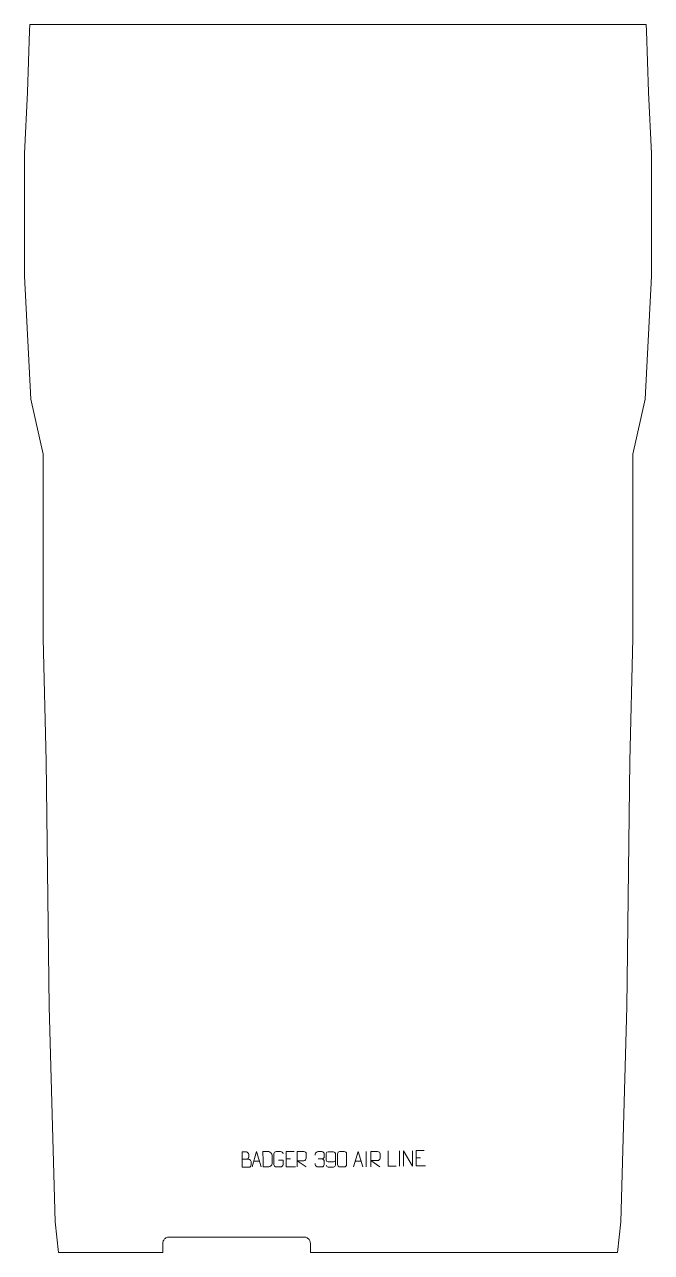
# Model space of a CAD drawing. Header units: millimetres. Extents: x -544 to 476, y -1460 to 540.
import ezdxf

# ---------------------------------------------------------------- set-up
doc = ezdxf.new("R2010")
doc.units = ezdxf.units.MM
doc.header["$MEASUREMENT"] = 0
doc.layers.add('layer 1', color=7, linetype='Continuous')

msp = doc.modelspace()

# ---------------------------------------------------------------- linework, layer by layer
at = {"layer": 'layer 1', "color": 242, "lineweight": 9}
msp.add_open_spline([(-513.8665, -459.9987), (-513.8665, -459.9987), (-513.8665, -160.0001), (-513.8665, -160.0001), (-513.8665, -160.0001), (-513.8665, -160.0001), (-533.866, -70.0001), (-533.866, -70.0001), (-533.866, -70.0001), (-533.866, -70.0001), (-543.8665, 130.0001), (-543.8665, 130.0001), (-543.8665, 130.0001), (-543.8665, 130.0001), (-543.8665, 329.9997), (-543.8665, 329.9997), (-543.8665, 329.9997), (-543.8665, 329.9997), (-538.8673, 430.0003), (-538.8673, 430.0003), (-538.8673, 430.0003), (-538.8673, 430.0003), (-535.8677, 530.0009), (-535.8677, 530.0009), (-535.8677, 530.0009), (-535.8677, 530.0009), (-535.1672, 539.9999), (-535.1672, 539.9999), (-535.1672, 539.9999), (-535.1672, 539.9999), (467.4332, 539.9999), (467.4332, 539.9999), (467.4332, 539.9999), (467.4332, 539.9999), (468.1322, 530.0009), (468.1322, 530.0009), (468.1322, 530.0009), (468.1322, 530.0009), (471.1339, 430.0003), (471.1339, 430.0003), (471.1339, 430.0003), (471.1339, 430.0003), (476.1331, 329.9997), (476.1331, 329.9997), (476.1331, 329.9997), (476.1331, 329.9997), (476.1331, 130.0001), (476.1331, 130.0001), (476.1331, 130.0001), (476.1331, 130.0001), (466.1326, -70.0001), (466.1326, -70.0001), (466.1326, -70.0001), (466.1326, -70.0001), (446.1331, -160.0001), (446.1331, -160.0001), (446.1331, -160.0001), (446.1331, -160.0001), (446.1331, -459.9987), (446.1331, -459.9987), (446.1331, -459.9987), (446.1331, -459.9987), (441.1339, -660.0005), (441.1339, -660.0005), (441.1339, -660.0005), (441.1339, -660.0005), (436.1326, -1059.9997), (436.1326, -1059.9997), (436.1326, -1059.9997), (436.1326, -1059.9997), (426.132, -1409.9994), (426.132, -1409.9994), (426.132, -1409.9994), (426.132, -1409.9994), (421.1323, -1459.9989), (421.1323, -1459.9989), (421.1323, -1459.9989), (421.1323, -1459.9989), (-78.8675, -1459.9989), (-78.8675, -1459.9989), (-78.8675, -1459.9989), (-78.8675, -1459.9989), (-78.8675, -1444.9992), (-78.8675, -1444.9992), (-78.8675, -1444.9992), (-78.8675, -1444.9992), (-78.9529, -1443.6942), (-78.9529, -1443.6942), (-78.9529, -1443.6942), (-78.9529, -1443.6942), (-79.2084, -1442.4102), (-79.2084, -1442.4102), (-79.2084, -1442.4102), (-79.2084, -1442.4102), (-79.6271, -1441.1718), (-79.6271, -1441.1718), (-79.6271, -1441.1718), (-79.6271, -1441.1718), (-80.2068, -1440), (-80.2068, -1440), (-80.2068, -1440), (-80.2068, -1440), (-80.9337, -1438.9108), (-80.9337, -1438.9108), (-80.9337, -1438.9108), (-80.9337, -1438.9108), (-81.7952, -1437.9279), (-81.7952, -1437.9279), (-81.7952, -1437.9279), (-81.7952, -1437.9279), (-82.7803, -1437.0664), (-82.7803, -1437.0664), (-82.7803, -1437.0664), (-82.7803, -1437.0664), (-83.8673, -1436.339), (-83.8673, -1436.339), (-83.8673, -1436.339), (-83.8673, -1436.339), (-85.0396, -1435.7598), (-85.0396, -1435.7598), (-85.0396, -1435.7598), (-85.0396, -1435.7598), (-86.278, -1435.3395), (-86.278, -1435.3395), (-86.278, -1435.3395), (-86.278, -1435.3395), (-87.5621, -1435.0856), (-87.5621, -1435.0856), (-87.5621, -1435.0856), (-87.5621, -1435.0856), (-88.8665, -1434.9986), (-88.8665, -1434.9986), (-88.8665, -1434.9986), (-88.8665, -1434.9986), (-308.8677, -1434.9986), (-308.8677, -1434.9986), (-308.8677, -1434.9986), (-308.8677, -1434.9986), (-310.1721, -1435.0856), (-310.1721, -1435.0856), (-310.1721, -1435.0856), (-310.1721, -1435.0856), (-311.4545, -1435.3395), (-311.4545, -1435.3395), (-311.4545, -1435.3395), (-311.4545, -1435.3395), (-312.6929, -1435.7598), (-312.6929, -1435.7598), (-312.6929, -1435.7598), (-312.6929, -1435.7598), (-313.8669, -1436.339), (-313.8669, -1436.339), (-313.8669, -1436.339), (-313.8669, -1436.339), (-314.9539, -1437.0664), (-314.9539, -1437.0664), (-314.9539, -1437.0664), (-314.9539, -1437.0664), (-315.9368, -1437.9279), (-315.9368, -1437.9279), (-315.9368, -1437.9279), (-315.9368, -1437.9279), (-316.8005, -1438.9108), (-316.8005, -1438.9108), (-316.8005, -1438.9108), (-316.8005, -1438.9108), (-317.5273, -1440), (-317.5273, -1440), (-317.5273, -1440), (-317.5273, -1440), (-318.1049, -1441.1718), (-318.1049, -1441.1718), (-318.1049, -1441.1718), (-318.1049, -1441.1718), (-318.5274, -1442.4102), (-318.5274, -1442.4102), (-318.5274, -1442.4102), (-318.5274, -1442.4102), (-318.7813, -1443.6942), (-318.7813, -1443.6942), (-318.7813, -1443.6942), (-318.7813, -1443.6942), (-318.8661, -1444.9992), (-318.8661, -1444.9992), (-318.8661, -1444.9992), (-318.8661, -1444.9992), (-318.8661, -1459.9989), (-318.8661, -1459.9989), (-318.8661, -1459.9989), (-318.8661, -1459.9989), (-488.8678, -1459.9989), (-488.8678, -1459.9989), (-488.8678, -1459.9989), (-488.8678, -1459.9989), (-493.867, -1409.9994), (-493.867, -1409.9994), (-493.867, -1409.9994), (-493.867, -1409.9994), (-503.866, -1059.9997), (-503.866, -1059.9997), (-503.866, -1059.9997), (-503.866, -1059.9997), (-508.8673, -660.0005), (-508.8673, -660.0005), (-508.8673, -660.0005), (-508.8673, -660.0005), (-513.8665, -459.9987), (-513.8665, -459.9987)], degree=3, knots=[0, 0, 0, 0, 0.018867925, 0.018867925, 0.018867925, 0.018867925, 0.037735849, 0.037735849, 0.037735849, 0.037735849, 0.056603774, 0.056603774, 0.056603774, 0.056603774, 0.075471698, 0.075471698, 0.075471698, 0.075471698, 0.094339623, 0.094339623, 0.094339623, 0.094339623, 0.113207547, 0.113207547, 0.113207547, 0.113207547, 0.132075472, 0.132075472, 0.132075472, 0.132075472, 0.150943396, 0.150943396, 0.150943396, 0.150943396, 0.169811321, 0.169811321, 0.169811321, 0.169811321, 0.188679245, 0.188679245, 0.188679245, 0.188679245, 0.20754717, 0.20754717, 0.20754717, 0.20754717, 0.226415094, 0.226415094, 0.226415094, 0.226415094, 0.245283019, 0.245283019, 0.245283019, 0.245283019, 0.264150943, 0.264150943, 0.264150943, 0.264150943, 0.283018868, 0.283018868, 0.283018868, 0.283018868, 0.301886792, 0.301886792, 0.301886792, 0.301886792, 0.320754717, 0.320754717, 0.320754717, 0.320754717, 0.339622642, 0.339622642, 0.339622642, 0.339622642, 0.358490566, 0.358490566, 0.358490566, 0.358490566, 0.377358491, 0.377358491, 0.377358491, 0.377358491, 0.396226415, 0.396226415, 0.396226415, 0.396226415, 0.41509434, 0.41509434, 0.41509434, 0.41509434, 0.433962264, 0.433962264, 0.433962264, 0.433962264, 0.452830189, 0.452830189, 0.452830189, 0.452830189, 0.471698113, 0.471698113, 0.471698113, 0.471698113, 0.490566038, 0.490566038, 0.490566038, 0.490566038, 0.509433962, 0.509433962, 0.509433962, 0.509433962, 0.528301887, 0.528301887, 0.528301887, 0.528301887, 0.547169811, 0.547169811, 0.547169811, 0.547169811, 0.566037736, 0.566037736, 0.566037736, 0.566037736, 0.58490566, 0.58490566, 0.58490566, 0.58490566, 0.603773585, 0.603773585, 0.603773585, 0.603773585, 0.622641509, 0.622641509, 0.622641509, 0.622641509, 0.641509434, 0.641509434, 0.641509434, 0.641509434, 0.660377358, 0.660377358, 0.660377358, 0.660377358, 0.679245283, 0.679245283, 0.679245283, 0.679245283, 0.698113208, 0.698113208, 0.698113208, 0.698113208, 0.716981132, 0.716981132, 0.716981132, 0.716981132, 0.735849057, 0.735849057, 0.735849057, 0.735849057, 0.754716981, 0.754716981, 0.754716981, 0.754716981, 0.773584906, 0.773584906, 0.773584906, 0.773584906, 0.79245283, 0.79245283, 0.79245283, 0.79245283, 0.811320755, 0.811320755, 0.811320755, 0.811320755, 0.830188679, 0.830188679, 0.830188679, 0.830188679, 0.849056604, 0.849056604, 0.849056604, 0.849056604, 0.867924528, 0.867924528, 0.867924528, 0.867924528, 0.886792453, 0.886792453, 0.886792453, 0.886792453, 0.905660377, 0.905660377, 0.905660377, 0.905660377, 0.924528302, 0.924528302, 0.924528302, 0.924528302, 0.943396226, 0.943396226, 0.943396226, 0.943396226, 0.962264151, 0.962264151, 0.962264151, 0.962264151, 1, 1, 1, 1], dxfattribs=at)
at = {"layer": 'layer 1', "color": 250, "lineweight": 9}
for points, knots in [([(-190.0098, -1308.3055), (-186.3712, -1308.3051), (-182.7841, -1308.3051), (-179.1447, -1308.3055), (-179.1447, -1308.3055), (-177.1693, -1308.3228), (-175.2457, -1310.0589), (-175.2457, -1312.1085), (-175.2457, -1312.1085), (-175.2461, -1313.2371), (-175.2461, -1316.2865), (-175.2457, -1317.4154), (-175.2457, -1317.4154), (-175.2281, -1319.2733), (-176.7702, -1321.2872), (-179.0917, -1321.2703), (-179.0917, -1321.2703), (-182.7315, -1321.2699), (-186.3709, -1321.2699), (-190.0098, -1321.2703), (-190.0098, -1321.2703), (-190.0098, -1312.952), (-190.0098, -1304.6342), (-190.0098, -1296.3167), (-190.0098, -1296.3167), (-187.6361, -1296.3167), (-185.262, -1296.3167), (-182.8878, -1296.3167), (-182.8878, -1296.3167), (-181.207, -1296.2991), (-179.1102, -1298.2096), (-179.0925, -1300.172), (-179.0925, -1300.172), (-179.0929, -1302.2381), (-179.0929, -1302.3841), (-179.0925, -1304.4506), (-179.0925, -1304.4506), (-179.0752, -1306.5167), (-180.9297, -1308.3228), (-182.9397, -1308.3055)], [0, 0, 0, 0, 0.090909091, 0.090909091, 0.090909091, 0.090909091, 0.181818182, 0.181818182, 0.181818182, 0.181818182, 0.272727273, 0.272727273, 0.272727273, 0.272727273, 0.363636364, 0.363636364, 0.363636364, 0.363636364, 0.454545455, 0.454545455, 0.454545455, 0.454545455, 0.545454545, 0.545454545, 0.545454545, 0.545454545, 0.636363636, 0.636363636, 0.636363636, 0.636363636, 0.727272727, 0.727272727, 0.727272727, 0.727272727, 0.818181818, 0.818181818, 0.818181818, 0.818181818, 1, 1, 1, 1]), ([(-173.6252, -1320.7822), (-173.6252, -1320.7822), (-166.2542, -1295.8287), (-166.2542, -1295.8287), (-166.2542, -1295.8287), (-166.2542, -1295.8287), (-158.6843, -1320.7822), (-158.6843, -1320.7822)], [0, 0, 0, 0, 0.333333333, 0.333333333, 0.333333333, 0.333333333, 1, 1, 1, 1]), ([(-155.8615, -1320.7541), (-153.5297, -1320.7537), (-148.5795, -1320.7777), (-146.248, -1320.778), (-146.248, -1320.778), (-144.323, -1320.8834), (-141.0044, -1317.3418), (-141.0156, -1315.3245), (-141.0156, -1315.3245), (-141.016, -1309.5544), (-141.016, -1307.3847), (-141.0156, -1301.6154), (-141.0156, -1301.6154), (-141.0199, -1299.4773), (-144.3944, -1295.8172), (-146.5468, -1295.8307), (-146.5468, -1295.8307), (-148.8725, -1295.8307), (-153.5968, -1295.8307), (-155.9229, -1295.8307), (-155.9229, -1295.8307), (-155.9225, -1301.5776), (-155.8612, -1315.0068), (-155.8615, -1320.7541)], [0, 0, 0, 0, 0.142857143, 0.142857143, 0.142857143, 0.142857143, 0.285714286, 0.285714286, 0.285714286, 0.285714286, 0.428571429, 0.428571429, 0.428571429, 0.428571429, 0.571428571, 0.571428571, 0.571428571, 0.571428571, 0.714285714, 0.714285714, 0.714285714, 0.714285714, 1, 1, 1, 1]), ([(-130.4642, -1309.6404), (-130.4642, -1309.6404), (-123.2961, -1309.6404), (-123.2961, -1309.6404), (-123.2961, -1309.6404), (-123.2961, -1309.6404), (-123.2961, -1316.8085), (-123.2961, -1316.8085), (-123.2961, -1316.8085), (-123.4358, -1319.1319), (-125.113, -1320.6115), (-127.2608, -1320.6223), (-127.2608, -1320.6223), (-129.5926, -1320.6219), (-131.9246, -1320.6219), (-134.2561, -1320.6223), (-134.2561, -1320.6223), (-136.181, -1320.7277), (-138.1532, -1318.8432), (-138.142, -1316.8259), (-138.142, -1316.8259), (-138.1416, -1311.0558), (-138.1416, -1305.2861), (-138.142, -1299.5168), (-138.142, -1299.5168), (-138.1378, -1297.3787), (-136.391, -1295.6595), (-134.2387, -1295.6729), (-134.2387, -1295.6729), (-131.913, -1295.6729), (-129.5869, -1295.6729), (-127.2608, -1295.6729), (-127.2608, -1295.6729), (-125.3141, -1295.6375), (-123.3227, -1297.129), (-123.2961, -1299.5667)], [0, 0, 0, 0, 0.1, 0.1, 0.1, 0.1, 0.2, 0.2, 0.2, 0.2, 0.3, 0.3, 0.3, 0.3, 0.4, 0.4, 0.4, 0.4, 0.5, 0.5, 0.5, 0.5, 0.6, 0.6, 0.6, 0.6, 0.7, 0.7, 0.7, 0.7, 0.8, 0.8, 0.8, 0.8, 1, 1, 1, 1]), ([(-105.1923, -1295.4258), (-105.1923, -1295.4258), (-118.0662, -1295.4258), (-118.0662, -1295.4258), (-118.0662, -1295.4258), (-118.0662, -1295.4258), (-118.0662, -1320.3794), (-118.0662, -1320.3794), (-118.0662, -1320.3794), (-118.0662, -1320.3794), (-103.2004, -1320.3794), (-103.2004, -1320.3794)], [0, 0, 0, 0, 0.25, 0.25, 0.25, 0.25, 0.5, 0.5, 0.5, 0.5, 1, 1, 1, 1]), ([(-100.3204, -1320.6249), (-100.3204, -1320.6249), (-100.3204, -1295.6714), (-100.3204, -1295.6714), (-100.3204, -1295.6714), (-96.7256, -1295.6714), (-93.1301, -1295.6714), (-89.5349, -1295.6714), (-89.5349, -1295.6714), (-87.2096, -1295.7091), (-85.6523, -1297.1991), (-85.6564, -1299.5655), (-85.6564, -1299.5655), (-85.6568, -1301.601), (-85.6568, -1304.6604), (-85.6564, -1306.6964), (-85.6564, -1306.6964), (-85.6629, -1308.5719), (-87.4752, -1310.5137), (-89.4847, -1310.5328), (-89.4847, -1310.5328), (-89.4847, -1310.5328), (-100.3204, -1310.5328), (-100.3204, -1310.5328), (-100.3204, -1310.5328), (-100.3204, -1310.5328), (-85.6657, -1320.6249), (-85.6657, -1320.6249)], [0, 0, 0, 0, 0.125, 0.125, 0.125, 0.125, 0.25, 0.25, 0.25, 0.25, 0.375, 0.375, 0.375, 0.375, 0.5, 0.5, 0.5, 0.5, 0.625, 0.625, 0.625, 0.625, 0.75, 0.75, 0.75, 0.75, 1, 1, 1, 1]), ([(-71.0607, -1301.513), (-71.0607, -1301.513), (-71.0607, -1299.6558), (-71.0607, -1299.6558), (-71.0607, -1299.6558), (-71.075, -1297.9139), (-68.4105, -1295.7958), (-66.3514, -1295.8185), (-66.3514, -1295.8185), (-64.2873, -1295.8185), (-62.2233, -1295.8185), (-60.1596, -1295.8185), (-60.1596, -1295.8185), (-57.9651, -1295.8097), (-56.3668, -1297.6565), (-56.3224, -1299.5686), (-56.3224, -1299.5686), (-56.3228, -1301.0037), (-56.3228, -1302.4388), (-56.3224, -1303.8743), (-56.3224, -1303.8743), (-56.371, -1305.5278), (-57.9736, -1307.7578), (-60.1719, -1307.7478), (-60.1719, -1307.7478), (-57.9682, -1307.759), (-56.3602, -1309.5622), (-56.3062, -1311.6217), (-56.3062, -1311.6217), (-56.3066, -1313.4064), (-56.3066, -1315.1911), (-56.3062, -1316.9762), (-56.3062, -1316.9762), (-56.2961, -1319.0376), (-58.351, -1320.8007), (-60.1719, -1320.7926), (-60.1719, -1320.7926), (-62.2372, -1320.7923), (-64.3024, -1320.7923), (-66.368, -1320.7926), (-66.368, -1320.7926), (-68.5366, -1320.7811), (-71.0676, -1318.3809), (-71.0862, -1316.9191), (-71.0862, -1316.9191), (-71.0862, -1316.9191), (-71.0862, -1315.0105), (-71.0862, -1315.0105)], [0, 0, 0, 0, 0.076923077, 0.076923077, 0.076923077, 0.076923077, 0.153846154, 0.153846154, 0.153846154, 0.153846154, 0.230769231, 0.230769231, 0.230769231, 0.230769231, 0.307692308, 0.307692308, 0.307692308, 0.307692308, 0.384615385, 0.384615385, 0.384615385, 0.384615385, 0.461538462, 0.461538462, 0.461538462, 0.461538462, 0.538461538, 0.538461538, 0.538461538, 0.538461538, 0.615384615, 0.615384615, 0.615384615, 0.615384615, 0.692307692, 0.692307692, 0.692307692, 0.692307692, 0.769230769, 0.769230769, 0.769230769, 0.769230769, 0.846153846, 0.846153846, 0.846153846, 0.846153846, 1, 1, 1, 1]), ([(-52.8548, -1317.9566), (-52.8307, -1319.2961), (-51.4745, -1320.9494), (-49.9026, -1320.915), (-49.9026, -1320.915), (-46.9178, -1320.9147), (-43.9326, -1320.9147), (-40.9472, -1320.915), (-40.9472, -1320.915), (-39.7281, -1320.93), (-37.9999, -1319.4924), (-37.9949, -1317.9566), (-37.9949, -1317.9566), (-37.9952, -1311.5962), (-37.9952, -1305.2354), (-37.9949, -1298.8746), (-37.9949, -1298.8746), (-37.9996, -1297.7117), (-39.7281, -1295.9406), (-40.9472, -1295.9162), (-40.9472, -1295.9162), (-43.9326, -1295.9165), (-46.9178, -1295.9165), (-49.9026, -1295.9162), (-49.9026, -1295.9162), (-51.1807, -1295.96), (-52.8504, -1297.5745), (-52.8548, -1298.8746), (-52.8548, -1298.8746), (-52.8548, -1302.458), (-52.8548, -1306.041), (-52.8548, -1309.6238), (-52.8548, -1309.6238), (-52.8163, -1311.102), (-51.2336, -1312.5349), (-49.9026, -1312.5328), (-49.9026, -1312.5328), (-46.9178, -1312.5331), (-43.9326, -1312.5331), (-40.9472, -1312.5328), (-40.9472, -1312.5328), (-39.6177, -1312.5378), (-37.9747, -1311.0306), (-38.0164, -1309.602)], [0, 0, 0, 0, 0.083333333, 0.083333333, 0.083333333, 0.083333333, 0.166666667, 0.166666667, 0.166666667, 0.166666667, 0.25, 0.25, 0.25, 0.25, 0.333333333, 0.333333333, 0.333333333, 0.333333333, 0.416666667, 0.416666667, 0.416666667, 0.416666667, 0.5, 0.5, 0.5, 0.5, 0.583333333, 0.583333333, 0.583333333, 0.583333333, 0.666666667, 0.666666667, 0.666666667, 0.666666667, 0.75, 0.75, 0.75, 0.75, 0.833333333, 0.833333333, 0.833333333, 0.833333333, 1, 1, 1, 1]), ([(-30.7524, -1295.726), (-28.4267, -1295.726), (-26.1006, -1295.726), (-23.7745, -1295.726), (-23.7745, -1295.726), (-21.8279, -1295.6904), (-19.8365, -1297.182), (-19.8098, -1299.6196), (-19.8098, -1299.6196), (-19.8102, -1305.3665), (-19.8102, -1311.1138), (-19.8098, -1316.8615), (-19.8098, -1316.8615), (-19.9496, -1319.1849), (-21.6268, -1320.6645), (-23.7745, -1320.6753), (-23.7745, -1320.6753), (-26.1064, -1320.6749), (-28.4383, -1320.6749), (-30.7698, -1320.6753), (-30.7698, -1320.6753), (-32.6948, -1320.7807), (-34.6669, -1318.8962), (-34.6557, -1316.8789), (-34.6557, -1316.8789), (-34.6554, -1311.1088), (-34.6554, -1305.3391), (-34.6557, -1299.5698), (-34.6557, -1299.5698), (-34.6515, -1297.4317), (-32.9048, -1295.7125), (-30.7524, -1295.726)], [0, 0, 0, 0, 0.111111111, 0.111111111, 0.111111111, 0.111111111, 0.222222222, 0.222222222, 0.222222222, 0.222222222, 0.333333333, 0.333333333, 0.333333333, 0.333333333, 0.444444444, 0.444444444, 0.444444444, 0.444444444, 0.555555556, 0.555555556, 0.555555556, 0.555555556, 0.666666667, 0.666666667, 0.666666667, 0.666666667, 0.777777778, 0.777777778, 0.777777778, 0.777777778, 1, 1, 1, 1]), ([(-8.4912, -1320.7376), (-8.4912, -1320.7376), (-1.1202, -1295.7841), (-1.1202, -1295.7841), (-1.1202, -1295.7841), (-1.1202, -1295.7841), (6.4497, -1320.7376), (6.4497, -1320.7376)], [0, 0, 0, 0, 0.333333333, 0.333333333, 0.333333333, 0.333333333, 1, 1, 1, 1]), ([(19.8136, -1320.5803), (19.8136, -1320.5803), (19.8136, -1295.6268), (19.8136, -1295.6268), (19.8136, -1295.6268), (23.4084, -1295.6268), (27.0039, -1295.6268), (30.5991, -1295.6268), (30.5991, -1295.6268), (32.9244, -1295.6645), (34.4817, -1297.1545), (34.4776, -1299.5209), (34.4776, -1299.5209), (34.4772, -1301.5564), (34.4772, -1304.6158), (34.4776, -1306.6518), (34.4776, -1306.6518), (34.4711, -1308.5273), (32.6588, -1310.4691), (30.6493, -1310.4882), (30.6493, -1310.4882), (30.6493, -1310.4882), (19.8136, -1310.4882), (19.8136, -1310.4882), (19.8136, -1310.4882), (19.8136, -1310.4882), (34.4683, -1320.5803), (34.4683, -1320.5803)], [0, 0, 0, 0, 0.125, 0.125, 0.125, 0.125, 0.25, 0.25, 0.25, 0.25, 0.375, 0.375, 0.375, 0.375, 0.5, 0.5, 0.5, 0.5, 0.625, 0.625, 0.625, 0.625, 0.75, 0.75, 0.75, 0.75, 1, 1, 1, 1]), ([(60.7163, -1319.6793), (60.7163, -1319.6793), (47.7672, -1319.6793), (47.7672, -1319.6793), (47.7672, -1319.6793), (47.7672, -1319.6793), (47.7672, -1294.7257), (47.7672, -1294.7257)], [0, 0, 0, 0, 0.333333333, 0.333333333, 0.333333333, 0.333333333, 1, 1, 1, 1]), ([(72.9144, -1319.6792), (72.9144, -1319.6792), (72.9144, -1294.7257), (72.9144, -1294.7257), (72.9144, -1294.7257), (72.9144, -1294.7257), (87.5692, -1319.6792), (87.5692, -1319.6792), (87.5692, -1319.6792), (87.5692, -1319.6792), (87.5692, -1294.7257), (87.5692, -1294.7257)], [0, 0, 0, 0, 0.25, 0.25, 0.25, 0.25, 0.5, 0.5, 0.5, 0.5, 1, 1, 1, 1]), ([(106.3424, -1294.0462), (106.3424, -1294.0462), (93.4685, -1294.0462), (93.4685, -1294.0462), (93.4685, -1294.0462), (93.4685, -1294.0462), (93.4685, -1318.9998), (93.4685, -1318.9998), (93.4685, -1318.9998), (93.4685, -1318.9998), (108.3343, -1318.9998), (108.3343, -1318.9998)], [0, 0, 0, 0, 0.25, 0.25, 0.25, 0.25, 0.5, 0.5, 0.5, 0.5, 1, 1, 1, 1])]:
    msp.add_open_spline(points, degree=3, knots=knots, dxfattribs=at)
for points in [[(11.9793, -1295.7738), (11.9793, -1295.7738), (11.9793, -1320.7479), (11.9793, -1320.7479)], [(66.38, -1294.4388), (66.38, -1294.4388), (66.38, -1319.4129), (66.38, -1319.4129)], [(-170.9026, -1311.5328), (-170.9026, -1311.5328), (-161.4069, -1311.5328), (-161.4069, -1311.5328)], [(-118.0662, -1307.3055), (-118.0662, -1307.3055), (-110.8981, -1307.3055), (-110.8981, -1307.3055)], [(-66.351, -1307.7582), (-66.351, -1307.7582), (-60.1546, -1307.7582), (-60.1546, -1307.7582)], [(-5.7686, -1311.4882), (-5.7686, -1311.4882), (3.7271, -1311.4882), (3.7271, -1311.4882)], [(93.4685, -1305.9259), (93.4685, -1305.9259), (100.6366, -1305.9259), (100.6366, -1305.9259)]]:
    msp.add_open_spline(points, degree=3, dxfattribs=at)

doc.saveas('drawing.dxf')
